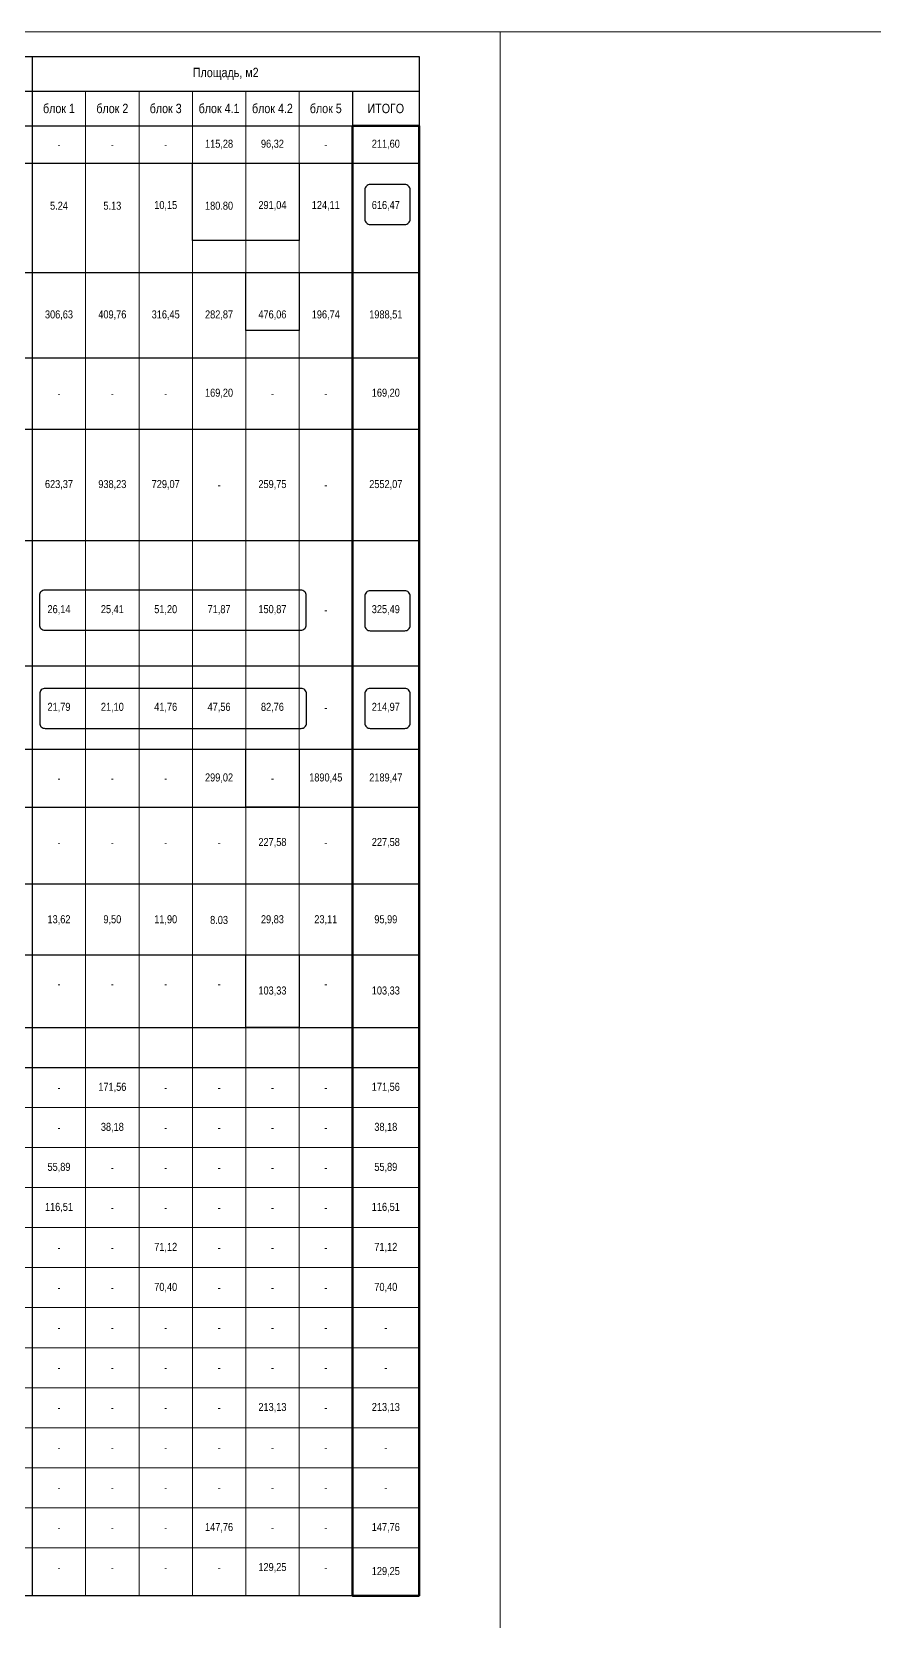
# Model space of a CAD drawing. Header units: millimetres. Extents: x -328335 to 1213373, y -208171 to 164144.
# Drawn here: x -165720 to -134146, y -165888 to -106311 of the extents above; entities that cross this region are included whole.
import ezdxf

# ---------------------------------------------------------------- set-up
doc = ezdxf.new("R2010")
doc.units = ezdxf.units.MM
doc.header["$LTSCALE"] = 0.5
doc.layers.get('Defpoints').update_dxf_attribs({"color": 140})
for name, color, linetype, lineweight in [('АИ_Таблица', 7, 'Continuous', 13), ('АИ_Текст', 7, 'Continuous', 13), ('АР_Узлы_сечения', 10, 'Continuous', 25)]:
    doc.layers.add(name, color=color, linetype=linetype, lineweight=lineweight)
doc.layers.add('АР_Делит', color=120, linetype='Continuous', lineweight=0, plot=False)
doc.styles.add('style1', font='ARIALN.TTF')

# ---------------------------------------------------------------- blocks, each defined once
blk = doc.blocks.new('*U480')
at = {"color": 0, "lineweight": -2}
blk.add_lwpolyline([(-4800, -750), (4800, -750, 0.414214), (5000, -550), (5000, 550, 0.414214), (4800, 750), (-4800, 750, 0.414214), (-5000, 550), (-5000, -550, 0.414214)], format="xyb", close=True, dxfattribs=at)
blk = doc.blocks.new('*U481')
at = {"color": 0, "lineweight": -2}
blk.add_lwpolyline([(-650, -750), (650, -750, 0.414214), (850, -550), (850, 550, 0.414214), (650, 750), (-650, 750, 0.414214), (-850, 550), (-850, -550, 0.414214)], format="xyb", close=True, dxfattribs=at)

msp = doc.modelspace()

# ---------------------------------------------------------------- linework, layer by layer
at = {"layer": 'Defpoints', "lineweight": 90}
msp.add_lwpolyline([(-153701.482, -109837.155), (-151201.482, -109837.155), (-151201.482, -164934.897), (-153701.482, -164934.897)], close=True, dxfattribs=at)
at = {"layer": 'АИ_Таблица', "lineweight": 30}
for p, q in [((-165701.482, -107237.155), (-165701.482, -164934.897)), ((-192701.482, -108537.155), (-151201.482, -108537.155)), ((-153701.482, -108537.155), (-153701.482, -164934.897)), ((-192701.482, -109837.155), (-151201.482, -109837.155)), ((-192701.482, -111232.25), (-151201.482, -111232.25)), ((-192701.482, -115332.25), (-151201.482, -115332.25)), ((-192701.482, -118532.25), (-151201.482, -118532.25)), ((-192701.482, -121202.508), (-151201.482, -121202.508)), ((-192701.482, -125380.892), (-151201.482, -125380.892)), ((-192701.482, -130080.892), (-151201.482, -130080.892)), ((-192701.482, -133202.508), (-151201.482, -133202.508)), ((-192701.482, -133202.508), (-158527.324, -133202.508)), ((-192701.482, -135372.766), (-151201.482, -135372.766)), ((-192701.482, -138243.023), (-151201.482, -138243.023)), ((-192701.482, -140913.281), (-151201.482, -140913.281)), ((-192701.482, -143634.897), (-151201.482, -143634.897)), ((-192701.482, -145134.897), (-151201.482, -145134.897))]:
    msp.add_line(p, q, dxfattribs=at)
at = {"layer": 'АИ_Таблица'}
for p, q in [((-163701.482, -108537.155), (-163701.482, -164934.897)), ((-161701.482, -108537.155), (-161701.482, -164934.897)), ((-159701.482, -108537.155), (-159701.482, -164934.897)), ((-157701.482, -108537.155), (-157701.482, -164934.897)), ((-155701.482, -108537.155), (-155701.482, -164934.897)), ((-151201.482, -108537.155), (-151201.482, -116432.25)), ((-192701.482, -146634.897), (-151201.482, -146634.897)), ((-192701.482, -148134.897), (-151201.482, -148134.897)), ((-192701.482, -149634.897), (-151201.482, -149634.897)), ((-192701.482, -151134.897), (-151201.482, -151134.897)), ((-192701.482, -152634.897), (-151201.482, -152634.897)), ((-192701.482, -154134.897), (-151201.482, -154134.897)), ((-192701.482, -155634.897), (-151201.482, -155634.897)), ((-192701.482, -157134.897), (-151201.482, -157134.897)), ((-192701.482, -158634.897), (-151201.482, -158634.897)), ((-192701.482, -160134.897), (-151201.482, -160134.897)), ((-192701.482, -161634.897), (-151201.482, -161634.897)), ((-192701.482, -163134.897), (-151201.482, -163134.897)), ((-192701.482, -164934.897), (-151201.482, -164934.897))]:
    msp.add_line(p, q, dxfattribs=at)
at = {"layer": 'АИ_Таблица', "lineweight": 30}
msp.add_lwpolyline([(-192701.482, -107237.155), (-151201.482, -107237.155), (-151201.482, -164934.897), (-192701.482, -164934.897)], close=True, dxfattribs=at)
at = {"layer": 'АР_Делит'}
for points in [[(-132213.713, -106311.28), (-206950.805, -106311.28)], [(-148166.052, -187525.711), (-148166.052, -106311.28)]]:
    msp.add_lwpolyline(points, dxfattribs=at)
at = {"layer": 'АР_Делит', "color": 1, "lineweight": 30}
for points in [[(-159701.482, -111232.25), (-155701.482, -111232.25), (-155701.482, -114135.962), (-159701.482, -114135.962)], [(-157701.482, -115332.25), (-155701.482, -115332.25), (-155701.482, -117502.508), (-157701.482, -117502.508)], [(-157701.482, -133202.508), (-155701.482, -133202.508), (-155701.482, -135372.766), (-157701.482, -135372.766)], [(-157701.482, -140913.281), (-155701.482, -140913.281), (-155701.482, -143634.897), (-157701.482, -143634.897)]]:
    msp.add_lwpolyline(points, close=True, dxfattribs=at)

# ---------------------------------------------------------------- block references
at = {"layer": 'АР_Узлы_сечения', "lineweight": 30}
for name, p in [('*U481', (-152387.426, -112783.702)), ('*U480', (-160433.948, -127991.109)), ('*U481', (-152387.426, -128012.18)), ('*U480', (-160422.557, -131672.673)), ('*U481', (-152387.426, -131672.673))]:
    msp.add_blockref(name, p, dxfattribs=at)

# ---------------------------------------------------------------- texts
at = {"layer": 'АИ_Текст', "color": 0, "char_height": 350, "attachment_point": 5, "style": 'style1'}
for s, insert, width in [('Площадь, м2', (-158451.482, -107887.155), 14500), ('блок 1', (-164701.482, -109187.155), 2000), ('блок 2', (-162701.482, -109187.155), 2000), ('блок 3', (-160701.482, -109187.155), 2000), ('блок 4.1', (-158701.482, -109187.155), 2000), ('блок 4.2', (-156701.482, -109187.155), 2000), ('блок 5', (-154701.482, -109187.155), 2000), ('ИТОГО', (-152451.482, -109187.155), 2500)]:
    msp.add_mtext(s, dxfattribs=dict(at, insert=insert, width=width))
at = {"layer": 'АИ_Текст', "color": 5, "char_height": 300, "attachment_point": 5, "style": 'style1'}
for s, insert, width in [('-', (-164701.482, -110534.702), 2000), ('-', (-162701.482, -110534.702), 2000), ('-', (-160701.482, -110534.702), 2000), ('-', (-154701.482, -110534.702), 2000), ('211,60', (-152451.482, -110534.702), 2500), ('1988,51', (-152451.482, -116932.25), 2500), ('-', (-162701.482, -119867.379), 2000), ('-', (-158701.482, -123291.7), 2000), ('-', (-154701.482, -123291.7), 2000), ('2552,07', (-152451.482, -123291.7), 2500), ('2189,47', (-152451.482, -134287.637), 2500), ('-', (-154701.482, -136707.894), 2000), ('227,58', (-152451.482, -136707.894), 2500), ('95,99', (-152451.482, -139603.831), 2500), ('171,56', (-152451.482, -145884.897), 2500), ('55,89', (-152451.482, -148884.897), 2500), ('116,51', (-152451.482, -150384.897), 2500), ('213,13', (-152451.482, -157884.897), 2500), ('147,76', (-152451.482, -162384.897), 2500)]:
    msp.add_mtext(s, dxfattribs=dict(at, insert=insert, width=width))
at = {"layer": 'АИ_Текст', "char_height": 300, "attachment_point": 5, "style": 'style1'}
for s, insert, width in [('115,28', (-158701.482, -110534.702), 2000), ('5.24', (-164701.482, -112832.25), 2000), ('5.13', (-162701.482, -112832.25), 2000), ('10,15', (-160701.482, -112832.25), 2000), ('180.80', (-158701.482, -112832.25), 2000), ('291,04', (-156701.482, -112832.25), 2000), ('124,11', (-154701.482, -112832.25), 2000), ('306,63', (-164701.482, -116932.25), 2000), ('409,76', (-162701.482, -116932.25), 2000), ('316,45', (-160701.482, -116932.25), 2000), ('282,87', (-158701.482, -116932.25), 2000), ('476,06', (-156701.482, -116932.25), 2000), ('196,74', (-154701.482, -116932.25), 2000), ('169,20', (-158701.482, -119867.379), 2000), ('169,20', (-152451.482, -119867.379), 2500), ('-', (-164701.482, -119867.379), 2000), ('-', (-160701.482, -119867.379), 2000), ('-', (-156701.482, -119867.379), 2000), ('-', (-154701.482, -119867.379), 2000), ('623,37', (-164701.482, -123291.7), 2000), ('938,23', (-162701.482, -123291.7), 2000), ('729,07', (-160701.482, -123291.7), 2000), ('259,75', (-156701.482, -123291.7), 2000), ('26,14', (-164701.482, -127980.892), 2000), ('25,41', (-162701.482, -127980.892), 2000), ('51,20', (-160701.482, -127980.892), 2000), ('71,87', (-158701.482, -127980.892), 2000), ('150,87', (-156701.482, -127980.892), 2000), ('-', (-154701.482, -127980.892), 2000), ('21,79', (-164701.482, -131641.7), 2000), ('21,10', (-162701.482, -131641.7), 2000), ('41,76', (-160701.482, -131641.7), 2000), ('47,56', (-158701.482, -131641.7), 2000), ('82,76', (-156701.482, -131641.7), 2000), ('-', (-154701.482, -131641.7), 2000), ('-', (-164701.482, -134287.637), 2000), ('-', (-162701.482, -134287.637), 2000), ('-', (-160701.482, -134287.637), 2000), ('299,02', (-158701.482, -134287.637), 2000), ('-', (-156701.482, -134287.637), 2000), ('1890,45', (-154701.482, -134287.637), 2000), ('-', (-164701.482, -136707.894), 2000), ('-', (-162701.482, -136707.894), 2000), ('-', (-160701.482, -136707.894), 2000), ('-', (-158701.482, -136707.894), 2000), ('227,58', (-156701.482, -136707.894), 2000), ('13,62', (-164701.482, -139603.831), 2000), ('9,50', (-162701.482, -139603.831), 2000), ('11,90', (-160701.482, -139603.831), 2000), ('8.03', (-158701.482, -139603.831), 2000), ('29,83', (-156701.482, -139603.831), 1987.0481), ('23,11', (-154701.482, -139603.831), 2000), ('-', (-164701.482, -141998.41), 2000), ('-', (-162701.482, -141998.41), 2000), ('-', (-160701.482, -141998.41), 2000), ('-', (-158701.482, -141998.41), 2000), ('103,33', (-156701.482, -142274.089), 2000), ('-', (-154701.482, -141998.41), 2000), ('103,33', (-152451.482, -142274.089), 2500), ('-', (-164701.482, -145884.897), 2000), ('171,56', (-162701.482, -145884.897), 2000), ('-', (-160701.482, -145884.897), 2000), ('-', (-158701.482, -145884.897), 2000), ('-', (-156701.482, -145884.897), 2000), ('-', (-154701.482, -145884.897), 2000), ('-', (-164701.482, -147384.897), 2000), ('38,18', (-162701.482, -147384.897), 2000), ('-', (-160701.482, -147384.897), 2000), ('-', (-158701.482, -147384.897), 2000), ('-', (-156701.482, -147384.897), 2000), ('-', (-154701.482, -147384.897), 2000), ('38,18', (-152451.482, -147384.897), 2500), ('55,89', (-164701.482, -148884.897), 2000), ('-', (-162701.482, -148884.897), 2000), ('-', (-160701.482, -148884.897), 2000), ('-', (-158701.482, -148884.897), 2000), ('-', (-156701.482, -148884.897), 2000), ('-', (-154701.482, -148884.897), 2000), ('116,51', (-164701.482, -150384.897), 2000), ('-', (-162701.482, -150384.897), 2000), ('-', (-160701.482, -150384.897), 2000), ('-', (-158701.482, -150384.897), 2000), ('-', (-156701.482, -150384.897), 2000), ('-', (-154701.482, -150384.897), 2000), ('-', (-164701.482, -151884.897), 2000), ('-', (-162701.482, -151884.897), 2000), ('71,12', (-160701.482, -151884.897), 2000), ('-', (-158701.482, -151884.897), 2000), ('-', (-156701.482, -151884.897), 2000), ('-', (-154701.482, -151884.897), 2000), ('71,12', (-152451.482, -151884.897), 2500), ('-', (-164701.482, -153384.897), 2000), ('-', (-162701.482, -153384.897), 2000), ('70,40', (-160701.482, -153384.897), 2000), ('-', (-158701.482, -153384.897), 2000), ('-', (-156701.482, -153384.897), 2000), ('-', (-154701.482, -153384.897), 2000), ('70,40', (-152451.482, -153384.897), 2500), ('-', (-164701.482, -154884.897), 2000), ('-', (-162701.482, -154884.897), 2000), ('-', (-160701.482, -154884.897), 2000), ('-', (-158701.482, -154884.897), 2000), ('-', (-156701.482, -154884.897), 2000), ('-', (-154701.482, -154884.897), 2000), ('-', (-152451.482, -154884.897), 2500), ('-', (-164701.482, -156384.897), 2000), ('-', (-162701.482, -156384.897), 2000), ('-', (-160701.482, -156384.897), 2000), ('-', (-158701.482, -156384.897), 2000), ('-', (-156701.482, -156384.897), 2000), ('-', (-154701.482, -156384.897), 2000), ('-', (-152451.482, -156384.897), 2500), ('213,13', (-156701.482, -157884.897), 2000), ('-', (-164701.482, -157884.897), 2000), ('-', (-162701.482, -157884.897), 2000), ('-', (-160701.482, -157884.897), 2000), ('-', (-158701.482, -157884.897), 2000), ('-', (-154701.482, -157884.897), 2000), ('-', (-164701.482, -159384.897), 2000), ('-', (-162701.482, -159384.897), 2000), ('-', (-160701.482, -159384.897), 2000), ('-', (-158701.482, -159384.897), 2000), ('-', (-156701.482, -159384.897), 2000), ('-', (-154701.482, -159384.897), 2000), ('-', (-152451.482, -159384.897), 2500), ('-', (-164701.482, -160884.897), 2000), ('-', (-162701.482, -160884.897), 2000), ('-', (-160701.482, -160884.897), 2000), ('-', (-158701.482, -160884.897), 2000), ('-', (-156701.482, -160884.897), 2000), ('-', (-154701.482, -160884.897), 2000), ('-', (-152451.482, -160884.897), 2500), ('-', (-164701.482, -162384.897), 2000), ('-', (-162701.482, -162384.897), 2000), ('-', (-160701.482, -162384.897), 2000), ('147,76', (-158701.482, -162384.897), 2000), ('-', (-156701.482, -162384.897), 2000), ('-', (-154701.482, -162384.897), 2000), ('129,25', (-156701.482, -163884.897), 2000), ('-', (-164701.482, -163884.897), 2000), ('-', (-162701.482, -163884.897), 2000), ('-', (-160701.482, -163884.897), 2000), ('-', (-158701.482, -163884.897), 2000), ('-', (-154701.482, -163884.897), 2000), ('129,25', (-152451.482, -164034.897), 2500)]:
    msp.add_mtext(s, dxfattribs=dict(at, insert=insert, width=width))
at = {"layer": 'АИ_Текст', "color": 7, "insert": (-156701.482, -110534.702), "char_height": 300, "width": 2000, "attachment_point": 5, "style": 'style1'}
msp.add_mtext('96,32', dxfattribs=at)
at = {"layer": 'АИ_Текст', "color": 1, "char_height": 300, "width": 2500, "attachment_point": 5, "style": 'style1'}
for s, insert in [('616,47', (-152451.482, -112832.25)), ('325,49', (-152451.482, -127980.892)), ('214,97', (-152451.482, -131641.7))]:
    msp.add_mtext(s, dxfattribs=dict(at, insert=insert))

doc.saveas('drawing.dxf')
